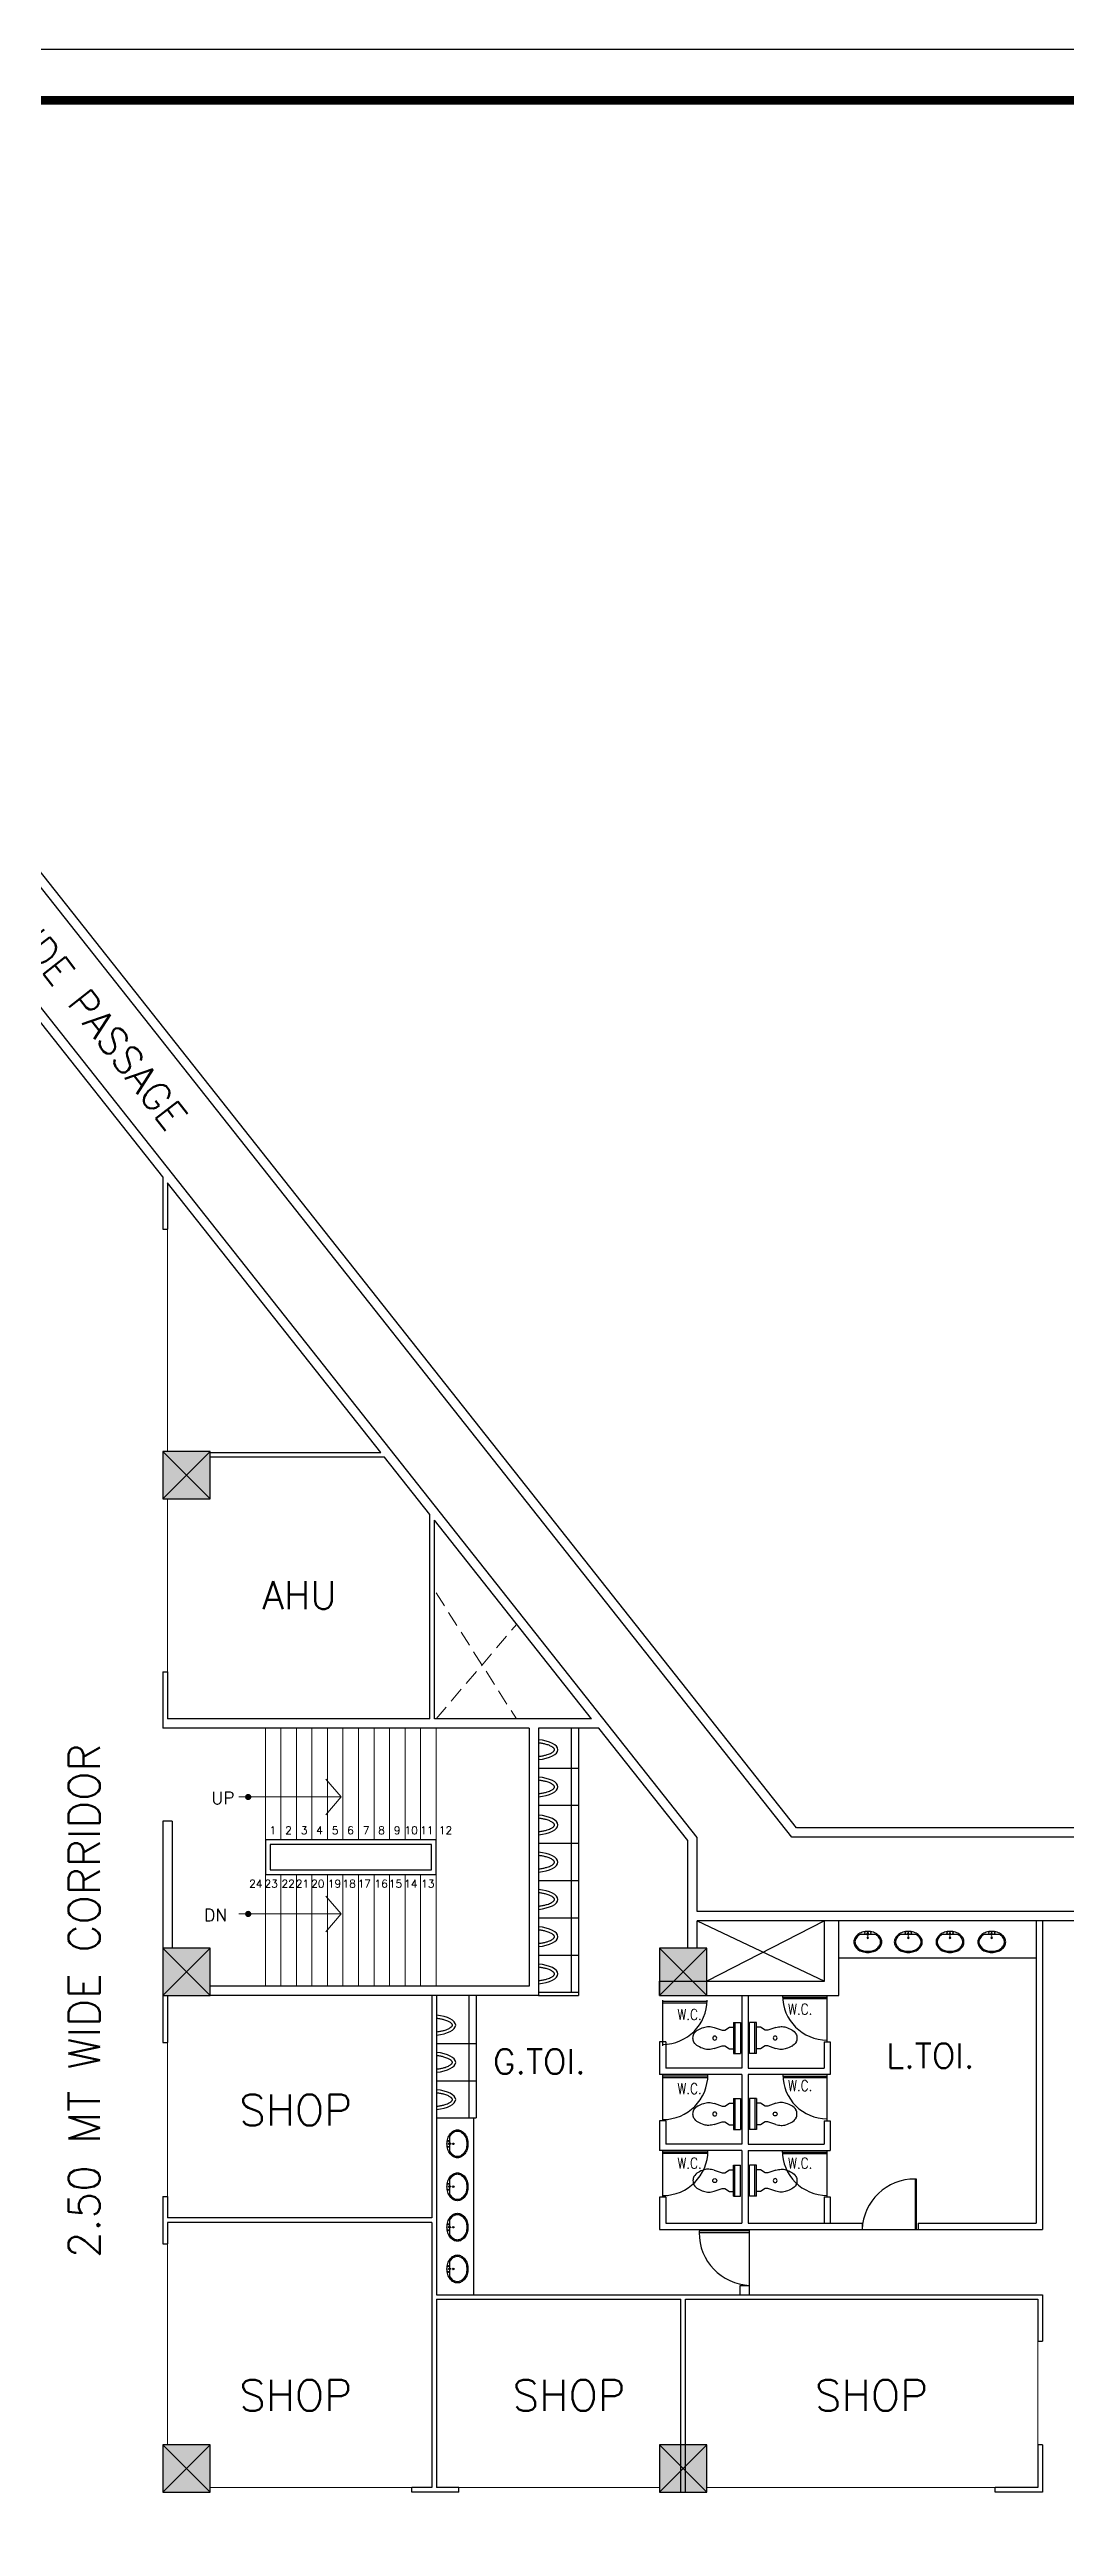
# Model space of a CAD drawing. Extents: x -14054 to 906348, y -36965 to 188562.
# Drawn here: x 380946 to 397311, y 100074 to 139976 of the extents above; entities that cross this region are included whole.
import ezdxf

# ---------------------------------------------------------------- set-up
doc = ezdxf.new("R2010")
doc.units = 0
doc.header["$LTSCALE"] = 1000
doc.header["$MEASUREMENT"] = 0
doc.linetypes.add('HIDDEN', pattern=[0.375, 0.25, -0.125])
doc.layers.get('0').update_dxf_attribs({"linetype": 'CONTINUOUS'})
for name, color, linetype in [('BOR', 5, 'CONTINUOUS'), ('COL', 5, 'CONTINUOUS'), ('COL-TX', 6, 'CONTINUOUS'), ('DOOR', 6, 'CONTINUOUS'), ('FUR', 1, 'CONTINUOUS'), ('PLUMP', 7, 'CONTINUOUS'), ('SOLID', 252, 'CONTINUOUS')]:
    doc.layers.add(name, color=color, linetype=linetype)
for name, color, linetype, lineweight in [('HIDDEN', 7, 'HIDDEN', 15), ('STAIR', 4, 'CONTINUOUS', 15), ('TEXT', 3, 'CONTINUOUS', 15), ('WALL', 2, 'CONTINUOUS', 30), ('WIN', 6, 'CONTINUOUS', 9)]:
    doc.layers.add(name, color=color, linetype=linetype, lineweight=lineweight)
doc.styles.add('ROMAN', font='ROMANS')
doc.styles.add('ROMANS', font='ROMANS.shx', dxfattribs={"height": 350})

# ---------------------------------------------------------------- blocks, each defined once
blk = doc.blocks.new('ORISA')
for p, q in [((-129.6, -55), (-129.6, -75)), ((-125.1, -55), (-129.6, -55)), ((-126.1, -55), (-126.1, -75)), ((-125.1, -55), (-125.1, -75)), ((-122.6, -58), (-125.1, -58)), ((-119.5, -59.9), (-122.6, -58)), ((-117.9, -59.9), (-119.5, -59.9)), ((-112.7, -58.1), (-117.9, -59.9)), ((-125.1, -75), (-129.6, -75)), ((-122.6, -72), (-125.1, -72)), ((-119.5, -70), (-122.6, -72)), ((-117.9, -70), (-119.5, -70)), ((-112.7, -71.8), (-117.9, -70))]:
    blk.add_line(p, q)
blk.add_circle((-113.1, -65), 1.27)
for centre, radius, start, end in [((-109.3, -68.1), 10.5, 90.0145, 108.8498), ((-109.3, -68.1), 10.5, 71.1791, 90.0145), ((-109.4, -70.9), 13.2, 58.2306, 75.0518), ((-108.8, -68.9), 11.3, 36.0755, 55.3785), ((-105, -65), 5.93, 0.0145, 26.7156), ((-109.3, -61.8), 10.5, 251.1791, 270.0145), ((-108.8, -64.3), 8.05, 266.239, 288.8498), ((-109.9, -58.4), 14, 285.2592, 302.3683), ((-108.8, -61), 11.3, 304.6504, 323.9534), ((-105, -65), 5.93, 333.3133, 0.0145)]:
    blk.add_arc(centre, radius, start, end)
blk = doc.blocks.new('BASIN')
at = {"layer": 'FUR'}
for p, q in [((4.8, 0.1), (6.8, 0.4)), ((4.8, -0.3), (4.8, 0.1)), ((5.6, 6.3), (5.6, 0.2)), ((6.8, 0.4), (6.8, -0.6)), ((4.8, -0.3), (6.8, -0.6)), ((5.6, -0.4), (5.6, -6.5))]:
    blk.add_line(p, q, dxfattribs=at)
blk.add_lwpolyline([(-9.9, -0.1, -0.075445), (-9.2, 4.7, -0.085783), (-7.3, 8.4, -0.10607), (-4.2, 11.1, -0.126822), (-0.9, 11.9, -0.126822), (2.4, 11.1, -0.10607), (5.4, 8.4, -0.085783), (7.4, 4.7, -0.075445), (8.1, -0.1, -0.075445), (7.4, -4.8, -0.085783), (5.4, -8.6, -0.10607), (2.4, -11.2, -0.126822), (-0.9, -12.1, -0.126822), (-4.2, -11.2, -0.10607), (-7.3, -8.6, -0.085783), (-9.2, -4.8, -0.075445)], format="xyb", close=True, dxfattribs=at)
for points in [[(-8.9, -0.1, -0.075445), (-8.3, 4.4, -0.085783), (-6.5, 7.8, -0.10607), (-3.7, 10.2, -0.126822), (-0.9, 10.9, -0.126822), (1.9, 10.2, -0.10607), (4.6, 7.8, -0.038366), (5.6, 6.3, -0.075445)], [(5.6, -6.5, -0.038366), (4.6, -8, -0.10607), (1.9, -10.3, -0.126822), (-0.9, -11.1, -0.126822), (-3.7, -10.3, -0.10607), (-6.5, -8, -0.085783), (-8.3, -4.5, -0.075445), (-8.9, -0.1, -0.075445)]]:
    blk.add_lwpolyline(points, format="xyb", dxfattribs=at)
for centre, radius in [((2.7, -0.1), 0.65), ((6.9, 2.5), 0.399), ((6.9, 2.5), 0.332), ((6.9, -2.6), 0.399), ((6.9, -2.6), 0.348)]:
    blk.add_circle(centre, radius, dxfattribs=at)
blk = doc.blocks.new('*U46')
at = {"layer": 'SOLID'}
for points in [[(382773.13, 116629.38), (383533.13, 116629.38), (383533.13, 117389.38), (382773.13, 117389.38)], [(382773.13, 108629.38), (383533.13, 108629.38), (383533.13, 109389.38), (382773.13, 109389.38)], [(390773.13, 108629.38), (391533.13, 108629.38), (391533.13, 109389.38), (390773.13, 109389.38)], [(382773.13, 100629.38), (383533.13, 100629.38), (383533.13, 101389.38), (382773.13, 101389.38)], [(390773.13, 100629.38), (391533.13, 100629.38), (391533.13, 101389.38), (390773.13, 101389.38)]]:
    blk.add_hatch(color=256, dxfattribs=at).paths.add_polyline_path(points)
at = {"layer": 'BOR', "color": 2, "ltscale": 140}
blk.add_lwpolyline([(319469.15, 139976.49), (319469.15, 60441.6), (426857.32, 60441.6), (426857.32, 139976.49)], close=True, dxfattribs=at)
at = {"layer": 'BOR', "ltscale": 140, "const_width": 136.54}
blk.add_lwpolyline([(426038.07, 61260.85), (320288.41, 61260.85), (320288.41, 139157.23), (426038.07, 139157.23)], close=True, dxfattribs=at)
at = {"layer": 'COL', "color": 7}
for p, q in [((383533.13, 117389.38), (382773.13, 116629.38)), ((382773.13, 117389.38), (383533.13, 116629.38)), ((383533.13, 109389.38), (382773.13, 108629.38)), ((382773.13, 109389.38), (383533.13, 108629.38)), ((391533.13, 109389.38), (390773.13, 108629.38)), ((390773.13, 109389.38), (391533.13, 108629.38)), ((383533.13, 101389.38), (382773.13, 100629.38)), ((382773.13, 101389.38), (383533.13, 100629.38)), ((391533.13, 101389.38), (390773.13, 100629.38)), ((390773.13, 101389.38), (391533.13, 100629.38))]:
    blk.add_line(p, q, dxfattribs=at)
at = {"layer": 'COL'}
for points in [[(382773.13, 116629.38), (383533.13, 116629.38), (383533.13, 117389.38), (382773.13, 117389.38)], [(382773.13, 108629.38), (383533.13, 108629.38), (383533.13, 109389.38), (382773.13, 109389.38)], [(390773.13, 108629.38), (391533.13, 108629.38), (391533.13, 109389.38), (390773.13, 109389.38)], [(382773.13, 100629.38), (383533.13, 100629.38), (383533.13, 101389.38), (382773.13, 101389.38)], [(390773.13, 100629.38), (391533.13, 100629.38), (391533.13, 101389.38), (390773.13, 101389.38)]]:
    blk.add_lwpolyline(points, close=True, dxfattribs=at)
at = {"layer": 'COL-TX'}
for p, q in [((389352.95, 108679.38), (389352.95, 112934.38)), ((389465.09, 112934.38), (389465.09, 108679.38)), ((387707.95, 106654.88), (387707.95, 108629.38)), ((387820.09, 108629.38), (387820.09, 106654.88))]:
    blk.add_line(p, q, dxfattribs=at)
for centre in [(388728.27, 112588.18), (388728.27, 111988.18), (388728.27, 111375.45), (388728.27, 110775.45), (388728.27, 110175.45), (388728.27, 109575.45), (388728.27, 108975.45), (387083.27, 108150.95), (387083.27, 107550.95), (387083.27, 106950.95)]:
    blk.add_ellipse(centre, major_axis=(-405.29, 0), ratio=0.4052305, start_param=1.80705951, end_param=4.47612579, dxfattribs=at)
for points in [[(388823.13, 112480.27), (388832.85, 112481.28), (388842.45, 112482.43), (388871.98, 112486.51), (388891.39, 112489.95), (388928.25, 112498.02), (388945.7, 112502.64), (388975.27, 112511.98), (388987.8, 112516.54), (389010.74, 112526.12), (389021.15, 112531.14), (389037.48, 112540.18), (389043.88, 112544.17), (389055.13, 112552.05), (389059.97, 112555.93), (389067.23, 112562.57), (389069.94, 112565.38), (389074.41, 112570.63), (389076.17, 112573.06), (389078.63, 112577.02), (389079.47, 112578.63), (389080.73, 112581.49), (389081.16, 112582.73), (389081.74, 112584.94), (389081.9, 112585.89), (389082.07, 112587.68), (389082.07, 112588.52), (389081.93, 112590.3), (389081.78, 112591.25), (389081.23, 112593.41), (389080.82, 112594.64), (389079.61, 112597.45), (389078.8, 112599.04), (389076.64, 112602.57), (389075.3, 112604.51), (389071.97, 112608.67), (389070, 112610.89), (389065.38, 112615.54), (389062.74, 112617.97), (389056.78, 112622.93), (389053.46, 112625.48), (389044.03, 112632.11), (389037.43, 112636.23), (389022.67, 112644.37), (389014.52, 112648.39), (388996.83, 112656.18), (388987.29, 112659.94), (388966.99, 112667.1), (388956.23, 112670.49), (388928.3, 112678.32), (388910.52, 112682.49), (388873.26, 112689.63), (388853.79, 112692.6), (388830.25, 112695.33), (388826.7, 112695.72), (388823.13, 112696.09)], [(388823.13, 111880.27), (388832.85, 111881.28), (388842.45, 111882.43), (388871.98, 111886.51), (388891.39, 111889.95), (388928.25, 111898.02), (388945.7, 111902.64), (388975.27, 111911.98), (388987.8, 111916.54), (389010.74, 111926.12), (389021.15, 111931.14), (389037.48, 111940.18), (389043.88, 111944.17), (389055.13, 111952.05), (389059.97, 111955.93), (389067.23, 111962.57), (389069.94, 111965.38), (389074.41, 111970.63), (389076.17, 111973.06), (389078.63, 111977.02), (389079.47, 111978.63), (389080.73, 111981.49), (389081.16, 111982.73), (389081.74, 111984.94), (389081.9, 111985.89), (389082.07, 111987.68), (389082.07, 111988.52), (389081.93, 111990.3), (389081.78, 111991.25), (389081.23, 111993.41), (389080.82, 111994.64), (389079.61, 111997.45), (389078.8, 111999.04), (389076.64, 112002.57), (389075.3, 112004.51), (389071.97, 112008.67), (389070, 112010.89), (389065.38, 112015.54), (389062.74, 112017.97), (389056.78, 112022.93), (389053.46, 112025.48), (389044.03, 112032.11), (389037.43, 112036.23), (389022.67, 112044.37), (389014.52, 112048.39), (388996.83, 112056.18), (388987.29, 112059.94), (388966.99, 112067.1), (388956.23, 112070.49), (388928.3, 112078.32), (388910.52, 112082.49), (388873.26, 112089.63), (388853.79, 112092.6), (388830.25, 112095.33), (388826.7, 112095.72), (388823.13, 112096.09)], [(388823.13, 111267.54), (388832.85, 111268.55), (388842.45, 111269.71), (388871.98, 111273.78), (388891.39, 111277.22), (388928.25, 111285.29), (388945.7, 111289.91), (388975.27, 111299.25), (388987.8, 111303.81), (389010.74, 111313.39), (389021.15, 111318.41), (389037.48, 111327.45), (389043.88, 111331.44), (389055.13, 111339.32), (389059.97, 111343.2), (389067.23, 111349.84), (389069.94, 111352.66), (389074.41, 111357.91), (389076.17, 111360.33), (389078.63, 111364.29), (389079.47, 111365.9), (389080.73, 111368.76), (389081.16, 111370.01), (389081.74, 111372.21), (389081.9, 111373.16), (389082.07, 111374.96), (389082.07, 111375.8), (389081.93, 111377.57), (389081.78, 111378.52), (389081.23, 111380.69), (389080.82, 111381.91), (389079.61, 111384.73), (389078.8, 111386.31), (389076.64, 111389.84), (389075.3, 111391.78), (389071.97, 111395.94), (389070, 111398.17), (389065.38, 111402.81), (389062.74, 111405.24), (389056.78, 111410.2), (389053.46, 111412.75), (389044.03, 111419.38), (389037.43, 111423.5), (389022.67, 111431.64), (389014.52, 111435.66), (388996.83, 111443.45), (388987.29, 111447.21), (388966.99, 111454.37), (388956.23, 111457.76), (388928.3, 111465.59), (388910.52, 111469.76), (388873.26, 111476.9), (388853.79, 111479.88), (388830.25, 111482.6), (388826.7, 111482.99), (388823.13, 111483.36)], [(388823.13, 110667.54), (388832.85, 110668.55), (388842.45, 110669.71), (388871.98, 110673.78), (388891.39, 110677.22), (388928.25, 110685.29), (388945.7, 110689.91), (388975.27, 110699.25), (388987.8, 110703.81), (389010.74, 110713.39), (389021.15, 110718.41), (389037.48, 110727.45), (389043.88, 110731.44), (389055.13, 110739.32), (389059.97, 110743.2), (389067.23, 110749.84), (389069.94, 110752.66), (389074.41, 110757.91), (389076.17, 110760.33), (389078.63, 110764.29), (389079.47, 110765.9), (389080.73, 110768.76), (389081.16, 110770.01), (389081.74, 110772.21), (389081.9, 110773.16), (389082.07, 110774.96), (389082.07, 110775.8), (389081.93, 110777.57), (389081.78, 110778.52), (389081.23, 110780.69), (389080.82, 110781.91), (389079.61, 110784.73), (389078.8, 110786.31), (389076.64, 110789.84), (389075.3, 110791.78), (389071.97, 110795.94), (389070, 110798.17), (389065.38, 110802.81), (389062.74, 110805.24), (389056.78, 110810.2), (389053.46, 110812.75), (389044.03, 110819.38), (389037.43, 110823.5), (389022.67, 110831.64), (389014.52, 110835.66), (388996.83, 110843.45), (388987.29, 110847.21), (388966.99, 110854.37), (388956.23, 110857.76), (388928.3, 110865.59), (388910.52, 110869.76), (388873.26, 110876.9), (388853.79, 110879.88), (388830.25, 110882.6), (388826.7, 110882.99), (388823.13, 110883.36)], [(388823.13, 110067.54), (388832.85, 110068.55), (388842.45, 110069.71), (388871.98, 110073.78), (388891.39, 110077.22), (388928.25, 110085.29), (388945.7, 110089.91), (388975.27, 110099.25), (388987.8, 110103.81), (389010.74, 110113.39), (389021.15, 110118.41), (389037.48, 110127.45), (389043.88, 110131.44), (389055.13, 110139.32), (389059.97, 110143.2), (389067.23, 110149.84), (389069.94, 110152.66), (389074.41, 110157.91), (389076.17, 110160.33), (389078.63, 110164.29), (389079.47, 110165.9), (389080.73, 110168.76), (389081.16, 110170.01), (389081.74, 110172.21), (389081.9, 110173.16), (389082.07, 110174.96), (389082.07, 110175.8), (389081.93, 110177.57), (389081.78, 110178.52), (389081.23, 110180.69), (389080.82, 110181.91), (389079.61, 110184.73), (389078.8, 110186.31), (389076.64, 110189.84), (389075.3, 110191.78), (389071.97, 110195.94), (389070, 110198.17), (389065.38, 110202.81), (389062.74, 110205.24), (389056.78, 110210.2), (389053.46, 110212.75), (389044.03, 110219.38), (389037.43, 110223.5), (389022.67, 110231.64), (389014.52, 110235.66), (388996.83, 110243.45), (388987.29, 110247.21), (388966.99, 110254.37), (388956.23, 110257.76), (388928.3, 110265.59), (388910.52, 110269.76), (388873.26, 110276.9), (388853.79, 110279.88), (388830.25, 110282.6), (388826.7, 110282.99), (388823.13, 110283.36)], [(388823.13, 109467.54), (388832.85, 109468.55), (388842.45, 109469.71), (388871.98, 109473.78), (388891.39, 109477.22), (388928.25, 109485.29), (388945.7, 109489.91), (388975.27, 109499.25), (388987.8, 109503.81), (389010.74, 109513.39), (389021.15, 109518.41), (389037.48, 109527.45), (389043.88, 109531.44), (389055.13, 109539.32), (389059.97, 109543.2), (389067.23, 109549.84), (389069.94, 109552.66), (389074.41, 109557.91), (389076.17, 109560.33), (389078.63, 109564.29), (389079.47, 109565.9), (389080.73, 109568.76), (389081.16, 109570.01), (389081.74, 109572.21), (389081.9, 109573.16), (389082.07, 109574.96), (389082.07, 109575.8), (389081.93, 109577.57), (389081.78, 109578.52), (389081.23, 109580.69), (389080.82, 109581.91), (389079.61, 109584.73), (389078.8, 109586.31), (389076.64, 109589.84), (389075.3, 109591.78), (389071.97, 109595.94), (389070, 109598.17), (389065.38, 109602.81), (389062.74, 109605.24), (389056.78, 109610.2), (389053.46, 109612.75), (389044.03, 109619.38), (389037.43, 109623.5), (389022.67, 109631.64), (389014.52, 109635.66), (388996.83, 109643.45), (388987.29, 109647.21), (388966.99, 109654.37), (388956.23, 109657.76), (388928.3, 109665.59), (388910.52, 109669.76), (388873.26, 109676.9), (388853.79, 109679.88), (388830.25, 109682.6), (388826.7, 109682.99), (388823.13, 109683.36)], [(388823.13, 108867.54), (388832.85, 108868.55), (388842.45, 108869.71), (388871.98, 108873.78), (388891.39, 108877.22), (388928.25, 108885.29), (388945.7, 108889.91), (388975.27, 108899.25), (388987.8, 108903.81), (389010.74, 108913.39), (389021.15, 108918.41), (389037.48, 108927.45), (389043.88, 108931.44), (389055.13, 108939.32), (389059.97, 108943.2), (389067.23, 108949.84), (389069.94, 108952.66), (389074.41, 108957.91), (389076.17, 108960.33), (389078.63, 108964.29), (389079.47, 108965.9), (389080.73, 108968.76), (389081.16, 108970.01), (389081.74, 108972.21), (389081.9, 108973.16), (389082.07, 108974.96), (389082.07, 108975.8), (389081.93, 108977.57), (389081.78, 108978.52), (389081.23, 108980.69), (389080.82, 108981.91), (389079.61, 108984.73), (389078.8, 108986.31), (389076.64, 108989.84), (389075.3, 108991.78), (389071.97, 108995.94), (389070, 108998.17), (389065.38, 109002.81), (389062.74, 109005.24), (389056.78, 109010.2), (389053.46, 109012.75), (389044.03, 109019.38), (389037.43, 109023.5), (389022.67, 109031.64), (389014.52, 109035.66), (388996.83, 109043.45), (388987.29, 109047.21), (388966.99, 109054.37), (388956.23, 109057.76), (388928.3, 109065.59), (388910.52, 109069.76), (388873.26, 109076.9), (388853.79, 109079.88), (388830.25, 109082.6), (388826.7, 109082.99), (388823.13, 109083.36)], [(387178.13, 108043.04), (387187.85, 108044.05), (387197.45, 108045.21), (387226.98, 108049.28), (387246.39, 108052.72), (387283.25, 108060.79), (387300.7, 108065.41), (387330.27, 108074.75), (387342.8, 108079.31), (387365.74, 108088.89), (387376.15, 108093.91), (387392.48, 108102.95), (387398.88, 108106.94), (387410.13, 108114.82), (387414.97, 108118.7), (387422.23, 108125.34), (387424.94, 108128.16), (387429.41, 108133.4), (387431.17, 108135.83), (387433.63, 108139.79), (387434.47, 108141.4), (387435.73, 108144.26), (387436.16, 108145.5), (387436.74, 108147.71), (387436.9, 108148.66), (387437.07, 108150.45), (387437.07, 108151.29), (387436.93, 108153.07), (387436.78, 108154.02), (387436.23, 108156.19), (387435.82, 108157.41), (387434.61, 108160.23), (387433.8, 108161.81), (387431.64, 108165.34), (387430.3, 108167.28), (387426.97, 108171.44), (387425, 108173.67), (387420.38, 108178.31), (387417.74, 108180.74), (387411.78, 108185.7), (387408.46, 108188.25), (387399.03, 108194.88), (387392.43, 108199), (387377.67, 108207.14), (387369.52, 108211.16), (387351.83, 108218.95), (387342.29, 108222.71), (387321.99, 108229.87), (387311.23, 108233.26), (387283.3, 108241.09), (387265.52, 108245.26), (387228.26, 108252.4), (387208.79, 108255.37), (387185.25, 108258.1), (387181.7, 108258.49), (387178.13, 108258.86)], [(387178.13, 107443.04), (387187.85, 107444.05), (387197.45, 107445.21), (387226.98, 107449.28), (387246.39, 107452.72), (387283.25, 107460.79), (387300.7, 107465.41), (387330.27, 107474.75), (387342.8, 107479.31), (387365.74, 107488.89), (387376.15, 107493.91), (387392.48, 107502.95), (387398.88, 107506.94), (387410.13, 107514.82), (387414.97, 107518.7), (387422.23, 107525.34), (387424.94, 107528.16), (387429.41, 107533.4), (387431.17, 107535.83), (387433.63, 107539.79), (387434.47, 107541.4), (387435.73, 107544.26), (387436.16, 107545.5), (387436.74, 107547.71), (387436.9, 107548.66), (387437.07, 107550.45), (387437.07, 107551.29), (387436.93, 107553.07), (387436.78, 107554.02), (387436.23, 107556.19), (387435.82, 107557.41), (387434.61, 107560.23), (387433.8, 107561.81), (387431.64, 107565.34), (387430.3, 107567.28), (387426.97, 107571.44), (387425, 107573.67), (387420.38, 107578.31), (387417.74, 107580.74), (387411.78, 107585.7), (387408.46, 107588.25), (387399.03, 107594.88), (387392.43, 107599), (387377.67, 107607.14), (387369.52, 107611.16), (387351.83, 107618.95), (387342.29, 107622.71), (387321.99, 107629.87), (387311.23, 107633.26), (387283.3, 107641.09), (387265.52, 107645.26), (387228.26, 107652.4), (387208.79, 107655.37), (387185.25, 107658.1), (387181.7, 107658.49), (387178.13, 107658.86)], [(387178.13, 106843.04), (387187.85, 106844.05), (387197.45, 106845.21), (387226.98, 106849.28), (387246.39, 106852.72), (387283.25, 106860.79), (387300.7, 106865.41), (387330.27, 106874.75), (387342.8, 106879.31), (387365.74, 106888.89), (387376.15, 106893.91), (387392.48, 106902.95), (387398.88, 106906.94), (387410.13, 106914.82), (387414.97, 106918.7), (387422.23, 106925.34), (387424.94, 106928.16), (387429.41, 106933.4), (387431.17, 106935.83), (387433.63, 106939.79), (387434.47, 106941.4), (387435.73, 106944.26), (387436.16, 106945.5), (387436.74, 106947.71), (387436.9, 106948.66), (387437.07, 106950.45), (387437.07, 106951.29), (387436.93, 106953.07), (387436.78, 106954.02), (387436.23, 106956.19), (387435.82, 106957.41), (387434.61, 106960.23), (387433.8, 106961.81), (387431.64, 106965.34), (387430.3, 106967.28), (387426.97, 106971.44), (387425, 106973.67), (387420.38, 106978.31), (387417.74, 106980.74), (387411.78, 106985.7), (387408.46, 106988.25), (387399.03, 106994.88), (387392.43, 106999), (387377.67, 107007.14), (387369.52, 107011.16), (387351.83, 107018.95), (387342.29, 107022.71), (387321.99, 107029.87), (387311.23, 107033.26), (387283.3, 107041.09), (387265.52, 107045.26), (387228.26, 107052.4), (387208.79, 107055.37), (387185.25, 107058.1), (387181.7, 107058.49), (387178.13, 107058.86)]]:
    blk.add_open_spline(points, degree=3, knots=[1.82051978, 1.82051978, 1.82051978, 1.82051978, 1.89911967, 1.89911967, 2.06591067, 2.06591067, 2.23270168, 2.23270168, 2.37119035, 2.37119035, 2.50967902, 2.50967902, 2.61696195, 2.61696195, 2.72424488, 2.72424488, 2.80940476, 2.80940476, 2.89456465, 2.89456465, 2.96453959, 2.96453959, 3.03451453, 3.03451453, 3.10448947, 3.10448947, 3.17446442, 3.17446442, 3.24443936, 3.24443936, 3.3144143, 3.3144143, 3.38438925, 3.38438925, 3.45436419, 3.45436419, 3.52433913, 3.52433913, 3.59431408, 3.59431408, 3.66428902, 3.66428902, 3.7750122, 3.7750122, 3.88573538, 3.88573538, 3.99645855, 3.99645855, 4.10718173, 4.10718173, 4.27049374, 4.27049374, 4.43380575, 4.43380575, 4.46266553, 4.46266553, 4.46266553, 4.46266553], dxfattribs=at)
at = {"layer": 'DOOR', "linetype": 'Continuous'}
for p, q in [((390824.12, 107815.67), (390824.12, 108554.43)), ((392752.53, 108603.64), (393473.4, 108603.65)), ((392752.99, 108577.9), (393473.4, 108577.91)), ((393473.4, 107882.78), (393473.4, 108629.4)), ((391537.4, 108528.94), (390824.12, 108528.95)), ((391536.95, 108503.47), (390824.12, 108503.48)), ((390825.08, 106603.33), (390825.08, 107355.77)), ((393472.38, 106615.96), (393472.38, 107355.77)), ((391551.57, 107329.82), (390825.08, 107329.83)), ((391551.11, 107303.87), (390825.08, 107303.88)), ((392758.08, 107330.25), (393472.38, 107330.26)), ((392758.53, 107304.74), (393472.38, 107304.75)), ((390825.14, 105378.8), (390825.15, 106132.15)), ((391552.52, 106106.16), (390825.14, 106106.17)), ((391552.06, 106080.19), (390825.14, 106080.2)), ((392747.28, 106106.27), (393471.66, 106106.28)), ((392747.74, 106080.4), (393471.66, 106080.41)), ((393471.66, 105381.9), (393471.66, 106132.15)), ((392223.29, 103958.55), (392223.31, 104858.55)), ((394036.28, 104858.49), (394936.28, 104858.48))]:
    blk.add_line(p, q, dxfattribs=at)
at = {"layer": 'DOOR'}
for points in [[(394888.01, 105671.48), (394888.01, 104858.49), (394911.92, 104858.49), (394911.92, 105671.48), (394888.01, 105671.48, 0.40446567), (394036.28, 104858.49, 0.4142838)], [(391410.31, 104810.27), (392223.29, 104810.27), (392223.29, 104834.18), (391410.31, 104834.18), (391410.31, 104810.27, 0.40446567), (392223.29, 103958.55, 0.4142838)]]:
    blk.add_lwpolyline(points, format="xyb", dxfattribs=at)
at = {"layer": 'DOOR', "linetype": 'Continuous'}
for centre, radius, start, end in [((390824.12, 108554.43), 713.28, 269.999524, 359.999206), ((393473.4, 108629.4), 720.87, 180.000794, 270.000476), ((390825.08, 107355.77), 726.49, 269.999524, 359.999206), ((393472.38, 107355.77), 714.3, 180.000794, 270.000476), ((390825.15, 106132.15), 727.38, 269.999524, 359.999206), ((393471.66, 106132.15), 724.38, 180.000794, 270.000476)]:
    blk.add_arc(centre, radius, start, end, dxfattribs=at)
at = {"layer": 'HIDDEN'}
for p, q in [((387173.13, 115116.06), (388465.68, 113084.38)), ((387173.13, 113084.38), (388471.6, 114609.87))]:
    blk.add_line(p, q, dxfattribs=at)
at = {"layer": 'STAIR'}
for p, q in [((384423.13, 112934.38), (384423.13, 111134.38)), ((384673.13, 112934.38), (384673.13, 111134.38)), ((384923.13, 112934.38), (384923.13, 111134.38)), ((385173.13, 112934.38), (385173.13, 111134.38)), ((385423.13, 112934.38), (385423.13, 111134.38)), ((385673.13, 112934.38), (385673.13, 111134.38)), ((385923.13, 112934.38), (385923.13, 111134.38)), ((386173.13, 112934.38), (386173.13, 111134.38)), ((386423.13, 112934.38), (386423.13, 111134.38)), ((386673.13, 112934.38), (386673.13, 111134.38)), ((386923.13, 112934.38), (386923.13, 111134.38)), ((387173.13, 112934.38), (387173.13, 111134.38)), ((384423.13, 110579.38), (384423.13, 108779.38)), ((384673.13, 110579.38), (384673.13, 108779.38)), ((384923.13, 110579.38), (384923.13, 108779.38)), ((385173.13, 110579.38), (385173.13, 108779.38)), ((385423.13, 110579.38), (385423.13, 108779.38)), ((385673.13, 110579.38), (385673.13, 108779.38)), ((385923.13, 110579.38), (385923.13, 108779.38)), ((386173.13, 110579.38), (386173.13, 108779.38)), ((386423.13, 110579.38), (386423.13, 108779.38)), ((386673.13, 110579.38), (386673.13, 108779.38)), ((386923.13, 110579.38), (386923.13, 108779.38)), ((387173.13, 110579.38), (387173.13, 108779.38))]:
    blk.add_line(p, q, dxfattribs=at)
at = {"layer": 'STAIR', "linetype": 'Continuous'}
for p, q in [((385646.59, 111825.91), (383996.59, 111825.91)), ((385646.59, 109942.05), (383996.59, 109942.05))]:
    blk.add_line(p, q, dxfattribs=at)
at = {"layer": 'STAIR', "linetype": 'Continuous', "const_width": 50}
for points in [[(384121.59, 111825.91, 1), (384171.59, 111825.91, 1)], [(384121.59, 109942.05, 1), (384171.59, 109942.05, 1)]]:
    blk.add_lwpolyline(points, format="xyb", close=True, dxfattribs=at)
at = {"layer": 'STAIR', "linetype": 'Continuous'}
for points in [[(385396.59, 111538.23), (385646.59, 111825.91), (385396.59, 112113.59)], [(385396.59, 109654.37), (385646.59, 109942.05), (385396.59, 110229.73)]]:
    blk.add_lwpolyline(points, dxfattribs=at)
at = {"layer": 'WALL'}
for p, q in [((392905.23, 111179.89), (375100.31, 133694.38)), ((392977.85, 111329.89), (375172.92, 133844.38)), ((382773.13, 121815.65), (382773.13, 120970.81)), ((382848.13, 121720.81), (382848.13, 120970.81)), ((382773.13, 120970.81), (382848.13, 120970.81)), ((383520.63, 117376.88), (386283.39, 117376.88)), ((386342.71, 117301.88), (383533.13, 117301.88)), ((387073.13, 113084.38), (387073.13, 116378.26)), ((387148.13, 113084.38), (387148.13, 116283.42)), ((382773.13, 113844.38), (382848.13, 113844.38)), ((382773.13, 113844.38), (382773.13, 112934.38)), ((382848.13, 113844.38), (382848.13, 113084.38)), ((388673.13, 112934.38), (382773.13, 112934.38)), ((387073.13, 113084.38), (382848.13, 113084.38)), ((389677.99, 113084.38), (387148.13, 113084.38)), ((388673.13, 112934.38), (388673.13, 108779.38)), ((389796.61, 112934.38), (388823.13, 112934.38)), ((388823.13, 112934.38), (388823.13, 108629.38)), ((388823.13, 112292.11), (389465.09, 112292.11)), ((382923.13, 111434.38), (382773.13, 111434.38)), ((382773.13, 111434.38), (382773.13, 108629.38)), ((382923.13, 111434.38), (382923.13, 109389.38)), ((388823.13, 111692.11), (389465.09, 111692.11)), ((411706.16, 111329.89), (392977.85, 111329.89)), ((388823.13, 111079.38), (389465.09, 111079.38)), ((411683.6, 111179.89), (392905.23, 111179.89)), ((382923.13, 110729.38), (382923.13, 109389.38)), ((388823.13, 110479.38), (389465.09, 110479.38)), ((388823.13, 109879.38), (389465.09, 109879.38)), ((388823.13, 109879.38), (389465.09, 109879.38)), ((393428.83, 108859.38), (393428.83, 109829.89)), ((393658.83, 108629.38), (393658.83, 109829.89)), ((388823.13, 109279.38), (389465.09, 109279.38)), ((396840.13, 109229.89), (393658.83, 109229.89)), ((382773.13, 108629.38), (382773.13, 107869.38)), ((382848.13, 108629.38), (382848.13, 107869.38)), ((388673.13, 108779.38), (383533.13, 108779.38)), ((388823.13, 108629.38), (383533.13, 108629.38)), ((387103.13, 108629.38), (387103.13, 105046.88)), ((387178.13, 108629.38), (387178.13, 103808.45)), ((388823.13, 108679.38), (389465.09, 108679.38)), ((388823.13, 108629.38), (389465.09, 108629.38)), ((389465.09, 108679.38), (389465.09, 108629.38)), ((390773.13, 108859.38), (393428.83, 108859.38)), ((390773.13, 108629.38), (390773.13, 108859.38)), ((390773.13, 108629.38), (393658.83, 108629.38)), ((392098.29, 108629.38), (392098.29, 107455.81)), ((392198.29, 108629.38), (392198.29, 107455.81)), ((382773.13, 107869.38), (382848.13, 107869.38)), ((387178.13, 107854.88), (387820.09, 107854.88)), ((390773.13, 107878.99), (390773.13, 107355.79)), ((390873.14, 107878.98), (390873.14, 107455.79)), ((393423.44, 107878.98), (393423.44, 107455.79)), ((393523.45, 107878.99), (393523.45, 107355.83)), ((390773.14, 107455.78), (390773.14, 107355.77)), ((392098.29, 107355.81), (392098.29, 106232.18)), ((392198.29, 107355.79), (392198.29, 106232.14)), ((393523.45, 107455.78), (393523.45, 107355.77)), ((387178.13, 107254.88), (387820.09, 107254.88)), ((387178.13, 106654.88), (387820.09, 106654.88)), ((387778.13, 106654.88), (387778.13, 103808.45)), ((390773.14, 106606.36), (390773.14, 106207.14)), ((390873.15, 106606.36), (390873.15, 106232.15)), ((393423.44, 106606.36), (393423.44, 106232.16)), ((393523.45, 106606.36), (393523.45, 106207.14)), ((390773.14, 106232.16), (390773.14, 106132.15)), ((393523.45, 106232.16), (393523.45, 106132.15)), ((392098.29, 106132.16), (392098.29, 104958.54)), ((392198.29, 106132.16), (392198.29, 104958.54)), ((382773.13, 105389.88), (382848.13, 105389.88)), ((382773.13, 105389.88), (382773.13, 104628.88)), ((382848.13, 105389.88), (382848.13, 105046.88)), ((390773.14, 105381.74), (390773.14, 104858.53)), ((390873.15, 105381.74), (390873.15, 104958.53)), ((393423.44, 105382.15), (393423.44, 104958.52)), ((393523.45, 105382.15), (393523.45, 104958.52)), ((387103.13, 105046.88), (382848.13, 105046.88)), ((387103.13, 104971.88), (382848.13, 104971.88)), ((382848.13, 104971.88), (382848.13, 104628.88)), ((387103.13, 104971.88), (387103.13, 100704.38)), ((394036.28, 104958.47), (394036.28, 104858.49)), ((394936.28, 104958.47), (394936.28, 104858.48)), ((382773.13, 104628.88), (382848.13, 104628.88)), ((387178.13, 103808.45), (396940.13, 103808.45)), ((392073.29, 103808.47), (392073.29, 103958.55)), ((392223.29, 103808.47), (392223.29, 103958.55)), ((387178.13, 103733.45), (391115.63, 103733.45)), ((387178.13, 103733.45), (387178.13, 100704.38)), ((391115.63, 100629.38), (391115.63, 103733.45)), ((391190.63, 100629.38), (391190.63, 103733.45)), ((391190.63, 103733.45), (396865.13, 103733.45)), ((396865.13, 103058.45), (396940.13, 103058.45)), ((396940.13, 101389.38), (396865.13, 101389.38)), ((386780.63, 100629.38), (386780.63, 100704.38)), ((387103.13, 100704.38), (386780.63, 100704.38)), ((387540.63, 100629.38), (386780.63, 100629.38)), ((387540.63, 100704.38), (387178.13, 100704.38)), ((387540.63, 100629.38), (387540.63, 100704.38)), ((396865.13, 100704.38), (396180.13, 100704.38)), ((396180.13, 100629.38), (396180.13, 100704.38)), ((396940.13, 100629.38), (396180.13, 100629.38))]:
    blk.add_line(p, q, dxfattribs=at)
at = {"layer": 'WALL', "color": 2, "ltscale": 140}
for p, q in [((391378.8, 111175.52), (380229.13, 125274.38)), ((382773.13, 121815.65), (380638.91, 124514.38)), ((386283.39, 117376.88), (382848.13, 121720.81)), ((387073.13, 116378.26), (386342.71, 117301.88)), ((389677.99, 113084.38), (387148.13, 116283.42)), ((391228.8, 111123.37), (389796.61, 112934.38)), ((391228.8, 109389.38), (391228.8, 111123.37)), ((391378.8, 109979.89), (391378.8, 111175.52)), ((411503.13, 109979.89), (391378.8, 109979.89)), ((391378.8, 109389.38), (391378.8, 109829.89)), ((393428.83, 109829.89), (391378.8, 109829.89)), ((407003.13, 109829.89), (391378.8, 109829.89))]:
    blk.add_line(p, q, dxfattribs=at)
at = {"layer": 'WALL', "color": 7}
for p, q in [((391378.8, 109829.89), (393428.83, 108859.38)), ((393428.83, 109829.89), (391533.13, 108859.38))]:
    blk.add_line(p, q, dxfattribs=at)
at = {"layer": 'WALL', "linetype": 'Continuous'}
for p, q in [((396840.13, 109829.89), (396840.13, 104958.45)), ((396940.13, 109829.89), (396940.13, 104858.45)), ((390873.14, 107878.98), (390773.13, 107878.99)), ((393423.44, 107878.98), (393523.45, 107878.99)), ((392098.29, 107355.81), (390773.13, 107355.79)), ((392098.16, 107455.81), (390873.14, 107455.79)), ((393523.45, 107355.83), (392198.29, 107355.81)), ((392198.43, 107455.81), (393423.44, 107455.79)), ((390873.15, 106606.36), (390773.14, 106606.36)), ((393423.44, 106606.36), (393523.45, 106606.36)), ((392098.16, 106232.18), (390873.15, 106232.16)), ((392198.43, 106232.18), (393423.44, 106232.16)), ((392098.29, 106132.16), (390773.15, 106132.15)), ((392198.29, 106132.16), (393523.44, 106132.15)), ((390873.15, 105381.74), (390773.14, 105381.74)), ((393423.44, 105382.15), (393523.45, 105382.15)), ((390873.15, 104958.53), (392098.29, 104958.51)), ((392198.29, 104958.51), (394036.28, 104958.49)), ((394936.28, 104958.47), (396840.13, 104958.45)), ((390773.14, 104858.53), (394036.28, 104858.49)), ((394936.28, 104858.48), (396940.12, 104858.45)), ((392073.29, 103958.55), (392223.29, 103958.55)), ((396940.13, 103808.45), (396940.13, 103058.45)), ((396865.13, 103733.45), (396865.13, 103058.45)), ((396865.13, 101389.38), (396865.13, 100704.38)), ((396940.13, 101389.38), (396940.13, 100629.38))]:
    blk.add_line(p, q, dxfattribs=at)
at = {"layer": 'WALL'}
for points in [[(384423.13, 111134.38), (384423.13, 110579.38), (387173.13, 110579.38), (387173.13, 111134.38)], [(384498.13, 111059.38), (384498.13, 110654.38), (387098.13, 110654.38), (387098.13, 111059.38)]]:
    blk.add_lwpolyline(points, close=True, dxfattribs=at)
at = {"layer": 'WIN'}
for p, q in [((382848.13, 120970.81), (382848.13, 117389.38)), ((382848.13, 116629.38), (382848.13, 113844.38)), ((382848.13, 107869.38), (382848.13, 105389.88)), ((382848.13, 104628.88), (382848.13, 101389.38)), ((396865.13, 101389.38), (396865.13, 103058.45)), ((383533.13, 100704.38), (386780.63, 100704.38)), ((387540.63, 100704.38), (390773.13, 100704.38)), ((391533.13, 100704.38), (396180.13, 100704.38))]:
    blk.add_line(p, q, dxfattribs=at)
at = {"layer": 'PLUMP', "linetype": 'Continuous', "yscale": 25.00000000006439, "zscale": 25.00000000006439}
for p, xscale in [((388834.03, 109567.19), -25.00000000006439), ((388834.04, 108343.53), -25.00000000006439), ((395462.55, 108343.53), 25.00000000006439)]:
    blk.add_blockref('ORISA', p, dxfattribs=dict(at, xscale=xscale))
at = {"layer": 'PLUMP', "linetype": 'Continuous', "yscale": 25.00000000006439, "zscale": 25.00000000006439, "rotation": 180}
for p, xscale in [((395462.55, 106318.73), -25.00000000006439), ((388834.04, 104020.77), 25.00000000006439), ((395462.55, 104020.77), -25.00000000006439)]:
    blk.add_blockref('ORISA', p, dxfattribs=dict(at, xscale=xscale))
at = {"layer": 'WIN', "linetype": 'Continuous', "yscale": 18.75000000004829, "zscale": 18.75000000004829}
for p, xscale, rotation in [((394128.51, 109507.67), -18.75000000004829, 270), ((394780.82, 109507.67), -18.75000000004829, 270), ((395452.83, 109507.67), -18.75000000004829, 270), ((396125.08, 109507.67), -18.75000000004829, 270), ((387500.34, 106236.59), 18.75000000004829, 180), ((387500.34, 105545.22), 18.75000000004829, 180), ((387500.34, 104892.91), 18.75000000004829, 180), ((387500.34, 104220.9), 18.75000000004829, 180)]:
    blk.add_blockref('BASIN', p, dxfattribs=dict(at, xscale=xscale, rotation=rotation))
at = {"layer": 'TEXT', "color": 3, "ltscale": 140, "style": 'ROMAN'}
for s, height, rotation, p in [('1200MM WIDE PASSAGE', 450, 307.898227, (378465.48, 128142.32)), ('2.50 MT WIDE CORRIDOR', 500, 90, (381754.03, 104394.73))]:
    blk.add_text(s, height=height, rotation=rotation, dxfattribs=at).set_placement(p)
for s, height, p in [('AHU', 450, (384375.46, 114850.72)), ('UP', 200, (383555.59, 111709.03)), ('1', 125, (384491.97, 111225.9)), ('2', 125, (384741.97, 111225.9)), ('3', 125, (384991.97, 111225.9)), ('4', 125, (385241.97, 111225.9)), ('5', 125, (385491.97, 111225.9)), ('6', 125, (385741.97, 111225.9)), ('7', 125, (385991.97, 111225.9)), ('8', 125, (386241.97, 111225.9)), ('9', 125, (386491.97, 111225.9)), ('10', 125, (386666.47, 111225.9)), ('11', 125, (386918.47, 111225.9)), ('12', 125, (387219.97, 111225.9)), ('24', 125, (384164.47, 110365.9)), ('23', 125, (384409.97, 110365.9)), ('22', 125, (384680.97, 110365.9)), ('21', 125, (384914.47, 110365.9)), ('20', 125, (385159.97, 110365.9)), ('19', 125, (385430.97, 110365.9)), ('18', 125, (385664.47, 110365.9)), ('17', 125, (385909.97, 110365.9)), ('16', 125, (386180.97, 110365.9)), ('15', 125, (386414.47, 110365.9)), ('14', 125, (386659.97, 110365.9)), ('13', 125, (386930.97, 110365.9)), ('DN', 200, (383435.91, 109822.76)), ('G.TOI.', 400, (388091.2, 107364.57)), ('L.TOI.', 400, (394421.9, 107457.28)), ('SHOP', 500, (384000.21, 106533.73)), ('SHOP', 500, (384000.21, 101936.23)), ('SHOP', 500, (388404.71, 101936.23)), ('SHOP', 500, (393276.71, 101936.23))]:
    blk.add_text(s, height=height, dxfattribs=at).set_placement(p)
at = {"layer": 'TEXT', "style": 'ROMANS', "width": 0.8}
for p in [(391061.05, 108233.53), (392842.18, 108320.6), (391061.07, 107038.87), (392842.18, 107086.87), (391061.07, 105839.93), (392842.18, 105839.93)]:
    blk.add_text('W.C.', height=175, dxfattribs=at).set_placement(p)

msp = doc.modelspace()

# ---------------------------------------------------------------- block references
at = {"layer": 'TEXT'}
msp.add_blockref('*U46', (0, 0), dxfattribs=at)

doc.saveas('drawing.dxf')
